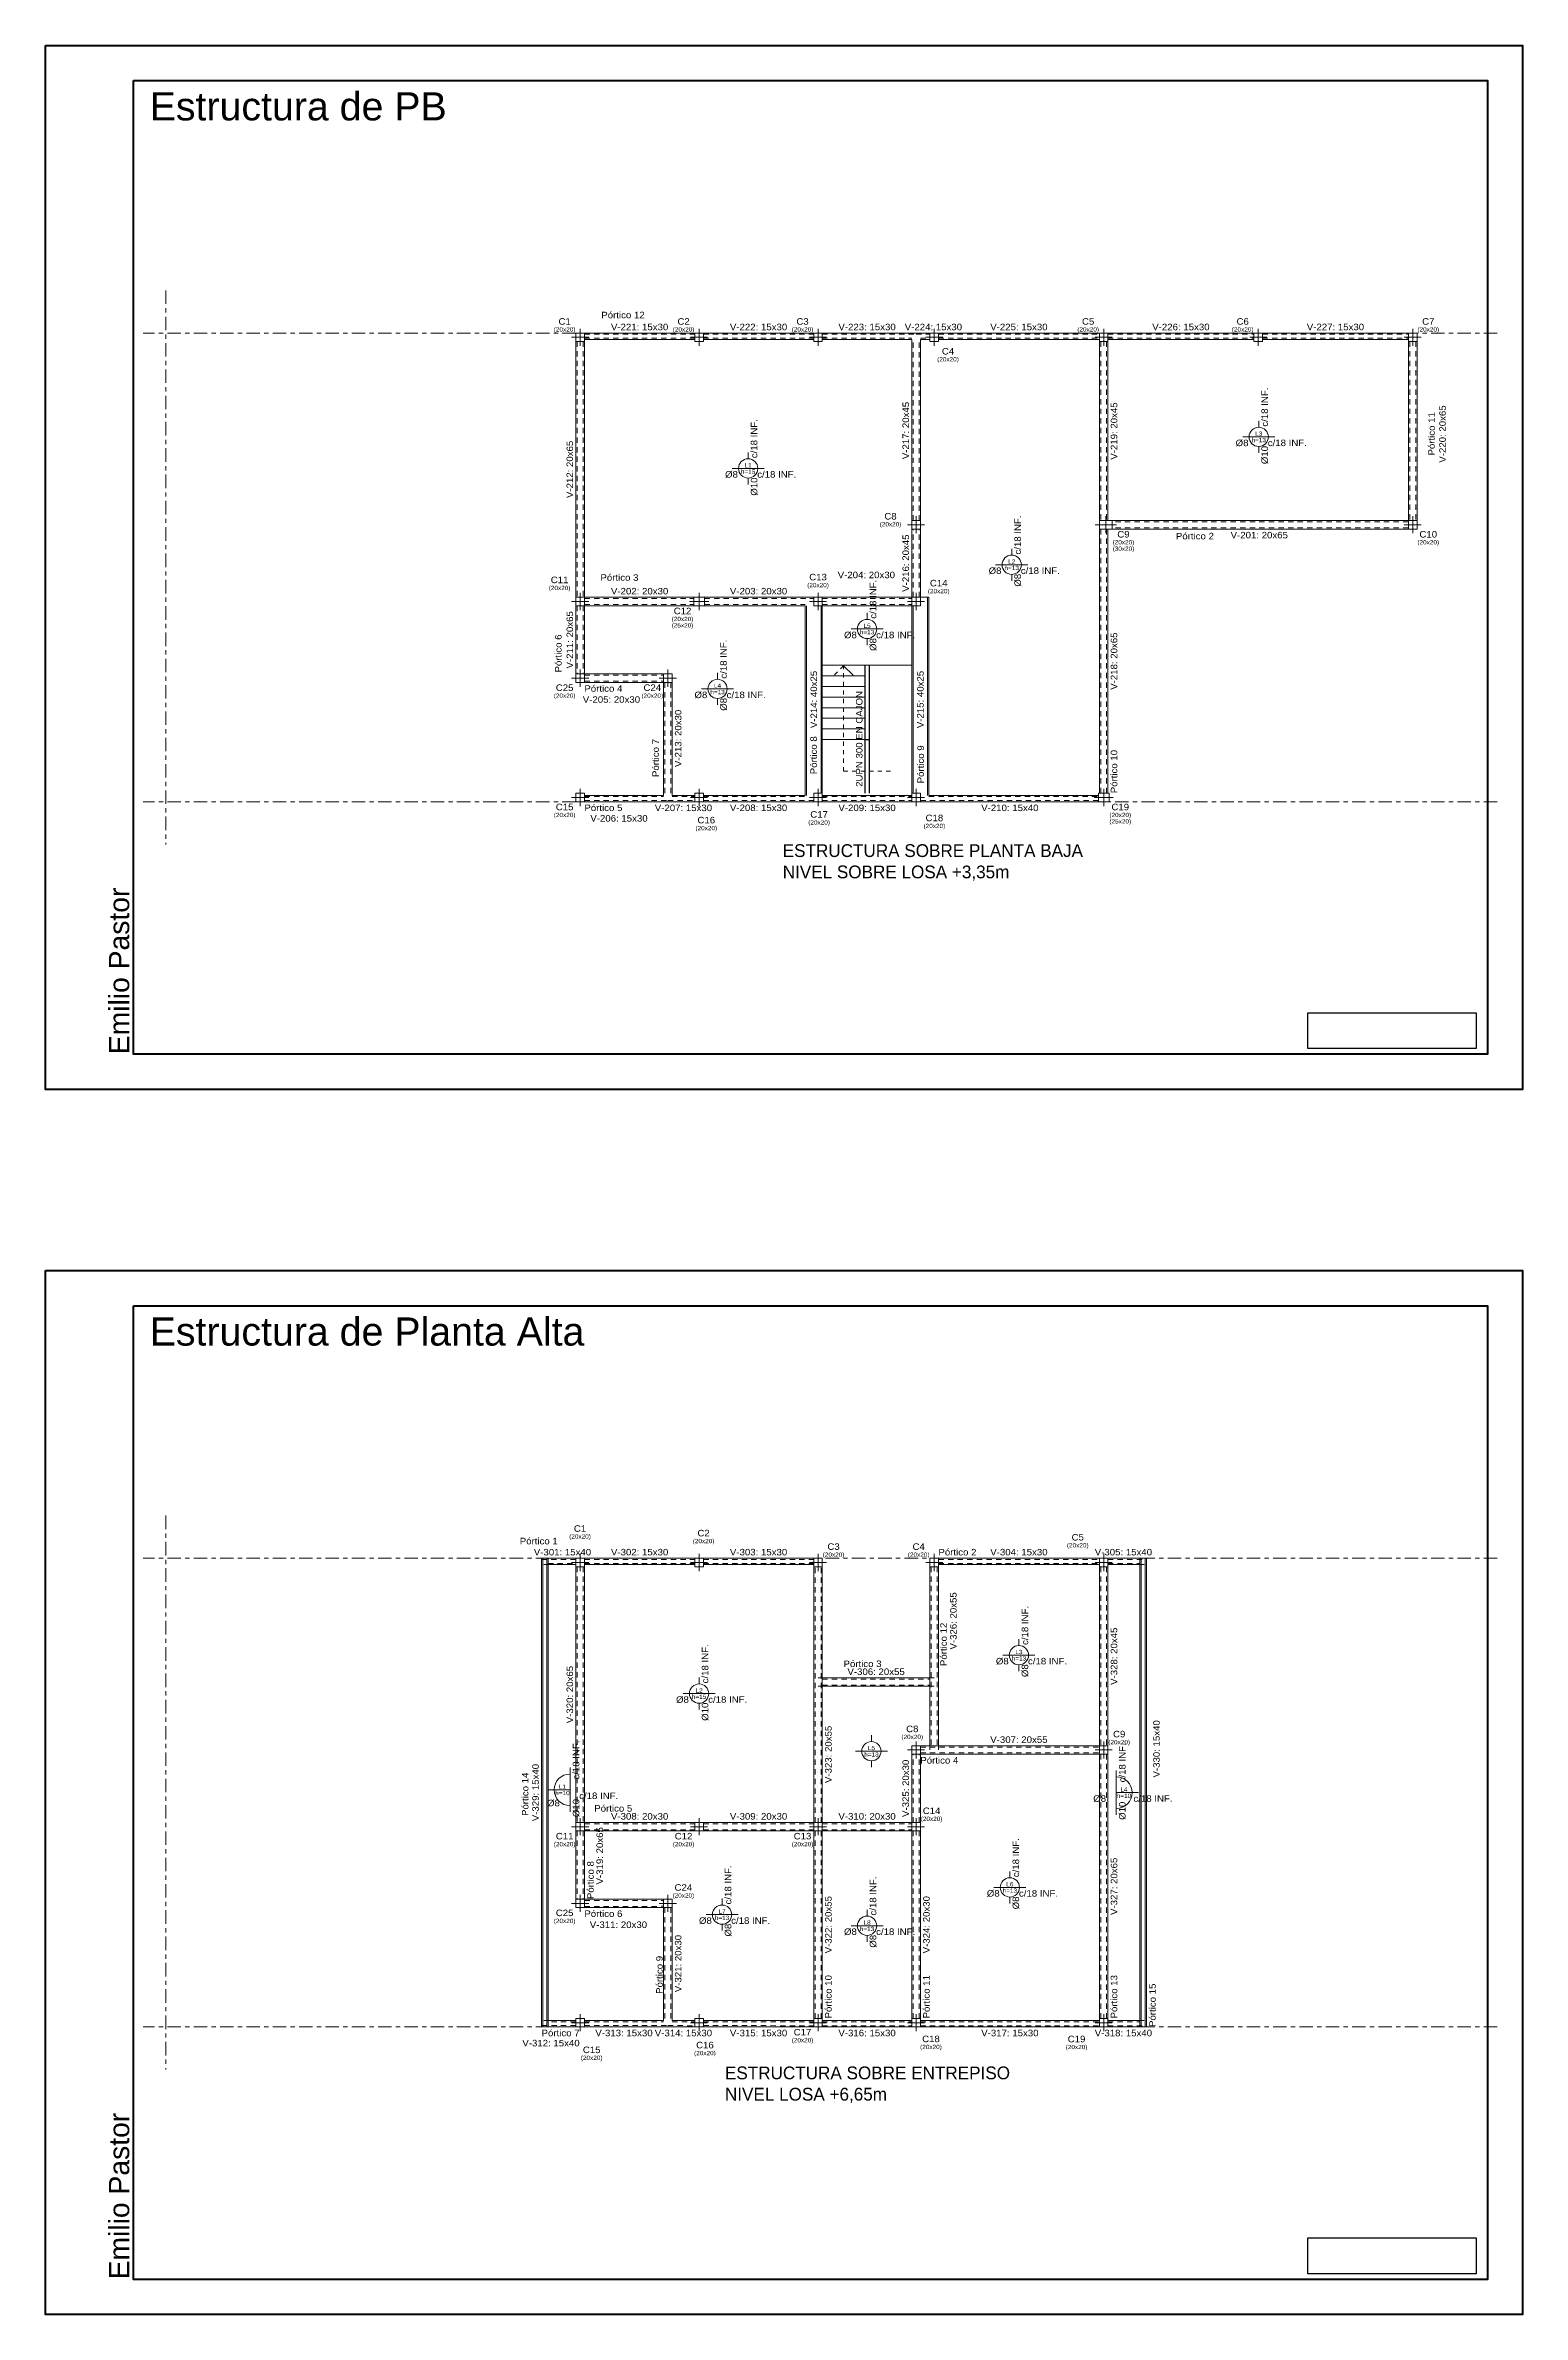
# Model space of a CAD drawing. Header units: millimetres. Extents: x -42 to 59, y 21 to 74.
# Drawn here: x -3.3 to 31.3, y 20.8 to 74 of the extents above; entities that cross this region are included whole.
import ezdxf
from ezdxf.enums import TextEntityAlignment as Align

# ---------------------------------------------------------------- set-up
doc = ezdxf.new("R2010")
doc.units = ezdxf.units.MM
for name, pattern in [('CENTER', [50.8, 31.75, -6.35, 6.35, -6.35]), ('CYPE_PUNTO', [0.075, 0, -0.075]), ('JIS_02_0.7', [1.35, 0.75, -0.6]), ('TRAZO_INTERIOR_VIGA', [0.1875, 0.125, -0.0625])]:
    doc.linetypes.add(name, pattern=pattern)
for name, color, linetype, lineweight in [('02_CIVIL_EXIST', 250, 'Continuous', 30), ('09_CIVIL PROYECCIONES', 230, 'JIS_02_0.7', 5), ('10_CIVIL EJES', 230, 'CENTER', 15), ('11_CARPINTERIA Y MOBILIARIO', 141, 'Continuous', 9), ('12_TEXTOS', 150, 'Continuous', 20), ('ARB_LONG_INF', 3, 'Continuous', 9), ('ARB_TRANS_INF', 3, 'Continuous', 9), ('COLUMNA_DIM', 4, 'Continuous', 9), ('COLUMNA_REF', 3, 'Continuous', 9), ('COLUMNAS_EJES', 1, 'Continuous', 0), ('PA_NUM_ALTURA', 7, 'Continuous', 0), ('PILAR_HORMIGON', 2, 'Continuous', 9), ('VIG_CARAS', 5, 'Continuous', 9), ('VIG_DIM_VIGAS', 3, 'Continuous', 9), ('VIG_INT_DESC', 6, 'Continuous', 0), ('VIG_REF_PORTICOS', 3, 'Continuous', 9)]:
    doc.layers.add(name, color=color, linetype=linetype, lineweight=lineweight)
doc.layers.add('texto secundario', color=2, linetype='Continuous')
doc.styles.add('CYPETXT', font='arial.ttf', dxfattribs={"height": 0.2})
doc.styles.add('Swis721 BT', font='swiss.ttf')
picture_1 = doc.add_image_def('image1.png', size_in_pixel=(2031, 433))

# ---------------------------------------------------------------- blocks, each defined once
blk = doc.blocks.new('Ejes de la columna')
at = {"layer": 'COLUMNAS_EJES'}
for p, q in [((-0.5, 0), (0.5, 0)), ((0, -0.5), (0, 0.5))]:
    blk.add_line(p, q, dxfattribs=at)

msp = doc.modelspace()

# ---------------------------------------------------------------- linework, layer by layer
for p, q in [((15.889, 59.483), (15.889, 56.477)), ((15.989, 59.483), (15.989, 56.477)), ((15.889, 57.735), (15.989, 57.735))]:
    msp.add_line(p, q)
at = {"layer": '02_CIVIL_EXIST', "lineweight": 40}
for points in [[(-3.335, 74.028), (31.315, 74.028), (31.315, 49.525), (-3.335, 49.525)], [(-1.272, 73.203), (30.49, 73.203), (30.49, 50.35), (-1.272, 50.35)], [(-3.335, 45.275), (31.315, 45.275), (31.315, 20.772), (-3.335, 20.772)], [(-1.272, 44.45), (30.49, 44.45), (30.49, 21.597), (-1.272, 21.597)]]:
    msp.add_lwpolyline(points, close=True, dxfattribs=at)
at = {"layer": '09_CIVIL PROYECCIONES', "ltscale": 0.1}
for p, q in [((14.889, 56.483), (14.889, 59.483)), ((15.389, 59.468), (15.169, 59.248)), ((15.389, 56.991), (15.389, 59.483)), ((16.489, 56.991), (15.389, 56.991))]:
    msp.add_line(p, q, dxfattribs=at)
at = {"layer": '10_CIVIL EJES', "ltscale": 0.01}
for p, q in [((-0.511, 68.277), (-0.511, 55.277)), ((30.72, 67.277), (-1.042, 67.277)), ((30.72, 56.277), (-1.042, 56.277)), ((-0.511, 39.523), (-0.511, 26.523)), ((30.72, 38.523), (-1.042, 38.523)), ((30.72, 27.523), (-1.042, 27.523))]:
    msp.add_line(p, q, dxfattribs=at)
at = {"layer": '11_CARPINTERIA Y MOBILIARIO'}
for p, q in [((15.889, 59.235), (14.889, 59.235)), ((15.389, 59.468), (15.609, 59.248)), ((15.889, 58.985), (14.889, 58.985)), ((15.889, 58.735), (14.889, 58.735)), ((15.889, 58.485), (14.889, 58.485)), ((15.889, 58.235), (14.889, 58.235)), ((15.889, 57.985), (14.889, 57.985)), ((15.889, 57.735), (14.889, 57.735))]:
    msp.add_line(p, q, dxfattribs=at)
at = {"layer": 'PA_NUM_ALTURA'}
for p, q in [((25.126, 65.067), (25.126, 65.217)), ((13.149, 64.327), (13.149, 64.477)), ((24.75, 64.84), (25.502, 64.84)), ((25.126, 64.464), (25.126, 64.614)), ((12.772, 64.1), (13.525, 64.1)), ((13.149, 63.724), (13.149, 63.874)), ((18.955, 61.839), (19.708, 61.839)), ((19.332, 62.066), (19.332, 62.216)), ((19.332, 61.463), (19.332, 61.613)), ((15.563, 60.332), (16.315, 60.332)), ((15.939, 60.558), (15.939, 60.708)), ((15.939, 59.955), (15.939, 60.105)), ((12.432, 59.152), (12.432, 59.302)), ((12.055, 58.926), (12.808, 58.926)), ((12.432, 58.55), (12.432, 58.7)), ((19.125, 36.248), (19.878, 36.248)), ((19.501, 36.475), (19.501, 36.625)), ((11.999, 35.574), (11.999, 35.724)), ((19.501, 35.872), (19.501, 36.022)), ((11.623, 35.347), (12.375, 35.347)), ((11.999, 34.971), (11.999, 35.121)), ((16.041, 34.22), (16.041, 34.37)), ((8.973, 33.609), (8.973, 33.459)), ((15.665, 33.994), (16.418, 33.994)), ((16.041, 33.617), (16.041, 33.767)), ((8.973, 33.088), (8.452, 33.088)), ((8.973, 33.459), (8.973, 32.718)), ((21.785, 33.394), (21.785, 33.544)), ((21.785, 32.653), (21.785, 33.394)), ((21.785, 33.023), (22.306, 33.023)), ((8.973, 32.718), (8.973, 32.568)), ((21.785, 32.503), (21.785, 32.653)), ((19.289, 31.025), (19.289, 31.175)), ((12.538, 30.386), (12.538, 30.536)), ((18.913, 30.798), (19.665, 30.798)), ((19.289, 30.422), (19.289, 30.572)), ((12.162, 30.159), (12.914, 30.159)), ((12.538, 29.783), (12.538, 29.933)), ((15.563, 29.898), (16.315, 29.898)), ((15.939, 30.125), (15.939, 30.275)), ((15.939, 29.522), (15.939, 29.672))]:
    msp.add_line(p, q, dxfattribs=at)
for centre in [(25.126, 64.84), (13.149, 64.1), (19.332, 61.839), (15.939, 60.332), (12.432, 58.926), (19.501, 36.248), (11.999, 35.347), (16.041, 33.994), (19.289, 30.798), (12.538, 30.159), (15.939, 29.898)]:
    msp.add_circle(centre, 0.226, dxfattribs=at)
for centre, start, end in [((8.973, 33.088), 90, 270), ((21.785, 33.023), 270, 90)]:
    msp.add_arc(centre, 0.371, start, end, dxfattribs=at)
at = {"layer": 'PILAR_HORMIGON'}
for points in [[(9.109, 67.077), (9.309, 67.077), (9.309, 67.277), (9.109, 67.277), (9.109, 67.077)], [(11.899, 67.077), (12.099, 67.077), (12.099, 67.277), (11.899, 67.277), (11.899, 67.077)], [(14.689, 67.077), (14.889, 67.077), (14.889, 67.277), (14.689, 67.277), (14.689, 67.077)], [(17.414, 67.077), (17.614, 67.077), (17.614, 67.277), (17.414, 67.277), (17.414, 67.077)], [(21.389, 67.077), (21.589, 67.077), (21.589, 67.277), (21.389, 67.277), (21.389, 67.077)], [(25.014, 67.077), (25.214, 67.077), (25.214, 67.277), (25.014, 67.277), (25.014, 67.077)], [(28.639, 67.077), (28.839, 67.077), (28.839, 67.277), (28.639, 67.277), (28.639, 67.077)], [(16.989, 62.677), (17.189, 62.677), (17.189, 62.877), (16.989, 62.877), (16.989, 62.677)], [(21.389, 62.677), (21.689, 62.677), (21.689, 62.877), (21.389, 62.877), (21.389, 62.677)], [(28.639, 62.677), (28.839, 62.677), (28.839, 62.877), (28.639, 62.877), (28.639, 62.677)], [(9.109, 60.877), (9.309, 60.877), (9.309, 61.077), (9.109, 61.077), (9.109, 60.877)], [(11.874, 60.877), (12.124, 60.877), (12.124, 61.077), (11.874, 61.077), (11.874, 60.877)], [(14.689, 60.877), (14.889, 60.877), (14.889, 61.077), (14.689, 61.077), (14.689, 60.877)], [(16.989, 60.877), (17.189, 60.877), (17.189, 61.077), (16.989, 61.077), (16.989, 60.877)], [(9.109, 59.077), (9.309, 59.077), (9.309, 59.277), (9.109, 59.277), (9.109, 59.077)], [(11.166, 59.077), (11.366, 59.077), (11.366, 59.277), (11.166, 59.277), (11.166, 59.077)], [(9.109, 56.277), (9.309, 56.277), (9.309, 56.477), (9.109, 56.477), (9.109, 56.277)], [(11.899, 56.277), (12.099, 56.277), (12.099, 56.477), (11.899, 56.477), (11.899, 56.277)], [(14.689, 56.277), (14.889, 56.277), (14.889, 56.477), (14.689, 56.477), (14.689, 56.277)], [(16.989, 56.277), (17.189, 56.277), (17.189, 56.477), (16.989, 56.477), (16.989, 56.277)], [(21.364, 56.277), (21.614, 56.277), (21.614, 56.477), (21.364, 56.477), (21.364, 56.277)], [(9.109, 38.323), (9.309, 38.323), (9.309, 38.523), (9.109, 38.523), (9.109, 38.323)], [(11.899, 38.323), (12.099, 38.323), (12.099, 38.523), (11.899, 38.523), (11.899, 38.323)], [(14.689, 38.323), (14.889, 38.323), (14.889, 38.523), (14.689, 38.523), (14.689, 38.323)], [(17.414, 38.323), (17.614, 38.323), (17.614, 38.523), (17.414, 38.523), (17.414, 38.323)], [(21.389, 38.323), (21.589, 38.323), (21.589, 38.523), (21.389, 38.523), (21.389, 38.323)], [(16.989, 33.923), (17.189, 33.923), (17.189, 34.123), (16.989, 34.123), (16.989, 33.923)], [(21.389, 33.923), (21.589, 33.923), (21.589, 34.123), (21.389, 34.123), (21.389, 33.923)], [(9.109, 32.123), (9.309, 32.123), (9.309, 32.323), (9.109, 32.323), (9.109, 32.123)], [(11.899, 32.123), (12.099, 32.123), (12.099, 32.323), (11.899, 32.323), (11.899, 32.123)], [(14.689, 32.123), (14.889, 32.123), (14.889, 32.323), (14.689, 32.323), (14.689, 32.123)], [(16.989, 32.123), (17.189, 32.123), (17.189, 32.323), (16.989, 32.323), (16.989, 32.123)], [(9.109, 30.323), (9.309, 30.323), (9.309, 30.523), (9.109, 30.523), (9.109, 30.323)], [(11.166, 30.324), (11.366, 30.324), (11.366, 30.524), (11.166, 30.524), (11.166, 30.324)], [(9.109, 27.523), (9.309, 27.523), (9.309, 27.723), (9.109, 27.723), (9.109, 27.523)], [(9.109, 27.523), (9.309, 27.523), (9.309, 27.723), (9.109, 27.723), (9.109, 27.523)], [(11.899, 27.523), (12.099, 27.523), (12.099, 27.723), (11.899, 27.723), (11.899, 27.523)], [(14.689, 27.523), (14.889, 27.523), (14.889, 27.723), (14.689, 27.723), (14.689, 27.523)], [(16.989, 27.523), (17.189, 27.523), (17.189, 27.723), (16.989, 27.723), (16.989, 27.523)], [(21.389, 27.523), (21.589, 27.523), (21.589, 27.723), (21.389, 27.723), (21.389, 27.523)]]:
    msp.add_lwpolyline(points, close=True, dxfattribs=at)
at = {"layer": 'VIG_CARAS'}
for p, q in [((9.309, 67.277), (11.899, 67.277)), ((9.309, 67.127), (11.899, 67.127)), ((12.099, 67.277), (14.689, 67.277)), ((12.099, 67.127), (14.689, 67.127)), ((14.889, 67.277), (17.089, 67.277)), ((14.889, 67.127), (16.989, 67.127)), ((16.989, 62.877), (16.989, 67.127)), ((17.089, 67.277), (17.414, 67.277)), ((17.189, 62.877), (17.189, 67.127)), ((17.189, 67.127), (17.414, 67.127)), ((17.614, 67.277), (21.389, 67.277)), ((17.614, 67.127), (21.389, 67.127)), ((21.589, 67.277), (25.014, 67.277)), ((21.589, 67.127), (25.014, 67.127)), ((25.214, 67.277), (28.639, 67.277)), ((25.214, 67.127), (28.639, 67.127)), ((9.109, 67.077), (9.109, 61.077)), ((9.309, 67.077), (9.309, 61.077)), ((21.389, 67.077), (21.389, 62.877)), ((21.589, 67.077), (21.589, 62.877)), ((28.639, 67.077), (28.639, 62.877)), ((28.839, 67.077), (28.839, 62.877)), ((28.639, 62.877), (21.689, 62.877)), ((16.989, 61.077), (16.989, 62.677)), ((17.189, 61.077), (17.189, 62.677)), ((21.389, 62.677), (21.389, 56.477)), ((21.589, 62.677), (21.589, 56.477)), ((28.639, 62.677), (21.689, 62.677)), ((9.109, 60.877), (9.109, 59.277)), ((9.309, 61.077), (11.874, 61.077)), ((9.309, 60.877), (9.309, 59.277)), ((9.309, 60.877), (11.874, 60.877)), ((12.124, 61.077), (14.689, 61.077)), ((12.124, 60.877), (14.489, 60.877)), ((14.489, 60.877), (14.489, 56.427)), ((14.889, 61.077), (16.989, 61.077)), ((14.889, 60.877), (16.989, 60.877)), ((14.889, 60.877), (14.889, 56.477)), ((16.989, 56.477), (16.989, 60.877)), ((9.309, 59.277), (11.166, 59.277)), ((14.889, 59.483), (16.989, 59.483)), ((9.309, 59.077), (11.166, 59.077)), ((11.166, 59.077), (11.166, 56.427)), ((11.366, 59.077), (11.366, 56.427)), ((9.309, 56.427), (11.166, 56.427)), ((9.309, 56.277), (11.266, 56.277)), ((11.266, 56.277), (11.899, 56.277)), ((11.366, 56.427), (11.899, 56.427)), ((12.099, 56.427), (14.489, 56.427)), ((12.099, 56.277), (14.689, 56.277)), ((14.889, 56.427), (16.989, 56.427)), ((14.889, 56.277), (16.989, 56.277)), ((17.189, 56.277), (21.364, 56.277)), ((17.389, 56.427), (21.364, 56.427)), ((8.305, 38.523), (9.109, 38.523)), ((8.305, 38.523), (8.305, 27.525)), ((8.455, 38.523), (8.455, 27.524)), ((8.455, 38.373), (9.109, 38.373)), ((9.309, 38.523), (11.899, 38.523)), ((9.309, 38.373), (11.899, 38.373)), ((12.099, 38.523), (14.689, 38.523)), ((12.099, 38.373), (14.689, 38.373)), ((17.614, 38.523), (21.389, 38.523)), ((17.614, 38.373), (21.389, 38.373)), ((21.589, 38.523), (22.49, 38.523)), ((21.589, 38.373), (22.34, 38.373)), ((22.34, 27.523), (22.34, 38.523)), ((22.49, 27.523), (22.49, 38.523)), ((9.109, 38.323), (9.109, 32.323)), ((9.309, 38.323), (9.309, 32.323)), ((14.689, 32.323), (14.689, 38.323)), ((14.889, 32.323), (14.889, 38.323)), ((17.414, 38.323), (17.414, 34.123)), ((17.614, 38.323), (17.614, 34.123)), ((21.389, 38.323), (21.389, 34.123)), ((21.589, 38.323), (21.589, 34.123)), ((14.889, 35.718), (17.414, 35.718)), ((14.889, 35.518), (17.414, 35.518)), ((17.189, 34.123), (21.389, 34.123)), ((16.989, 32.323), (16.989, 33.923)), ((17.189, 32.323), (17.189, 33.923)), ((17.189, 33.923), (21.389, 33.923)), ((21.389, 33.923), (21.389, 27.723)), ((21.589, 33.923), (21.589, 27.723)), ((9.109, 32.123), (9.109, 30.523)), ((9.309, 32.323), (11.899, 32.323)), ((9.309, 32.123), (9.309, 30.523)), ((9.309, 32.123), (11.899, 32.123)), ((12.099, 32.323), (14.689, 32.323)), ((12.099, 32.123), (14.689, 32.123)), ((14.689, 27.723), (14.689, 32.123)), ((14.889, 32.323), (16.989, 32.323)), ((14.889, 32.123), (16.989, 32.123)), ((14.889, 27.723), (14.889, 32.123)), ((16.989, 27.723), (16.989, 32.123)), ((17.189, 27.723), (17.189, 32.123)), ((9.309, 30.523), (11.166, 30.524)), ((9.309, 30.323), (11.166, 30.324)), ((11.166, 30.324), (11.166, 27.674)), ((11.366, 30.324), (11.366, 27.674)), ((9.109, 27.524), (8.305, 27.525)), ((9.109, 27.674), (8.455, 27.674)), ((9.309, 27.674), (11.166, 27.674)), ((9.309, 27.524), (11.266, 27.524)), ((11.266, 27.524), (11.899, 27.523)), ((11.366, 27.674), (11.899, 27.673)), ((12.099, 27.674), (14.689, 27.673)), ((12.099, 27.524), (14.689, 27.523)), ((14.889, 27.673), (16.989, 27.673)), ((14.889, 27.523), (16.989, 27.523)), ((17.189, 27.673), (21.389, 27.673)), ((17.189, 27.523), (21.389, 27.523)), ((21.589, 27.673), (22.34, 27.673)), ((21.589, 27.523), (22.49, 27.523))]:
    msp.add_line(p, q, dxfattribs=at)
at = {"layer": 'VIG_CARAS', "linetype": 'CYPE_PUNTO'}
for p, q in [((8.455, 38.373), (8.305, 38.373)), ((22.34, 38.373), (22.49, 38.373)), ((14.889, 35.718), (14.689, 35.718)), ((17.414, 35.718), (17.614, 35.718)), ((14.889, 35.518), (14.689, 35.518)), ((17.414, 35.518), (17.614, 35.518)), ((17.414, 34.123), (17.414, 33.923)), ((17.614, 34.123), (17.614, 33.923)), ((8.455, 27.674), (8.305, 27.675)), ((22.34, 27.673), (22.49, 27.673))]:
    msp.add_line(p, q, dxfattribs=at)
at = {"layer": 'VIG_CARAS'}
msp.add_lwpolyline([(17.389, 56.427), (17.389, 61.077), (17.189, 61.077)], dxfattribs=at)
at = {"layer": 'VIG_INT_DESC', "linetype": 'TRAZO_INTERIOR_VIGA'}
for p, q in [((9.309, 67.247), (11.899, 67.247)), ((9.309, 67.157), (11.899, 67.157)), ((12.099, 67.247), (14.689, 67.247)), ((12.099, 67.157), (14.689, 67.157)), ((14.889, 67.247), (17.089, 67.247)), ((14.889, 67.157), (16.989, 67.157)), ((17.019, 62.877), (17.019, 67.127)), ((17.089, 67.247), (17.414, 67.247)), ((17.159, 62.877), (17.159, 67.127)), ((17.189, 67.157), (17.414, 67.157)), ((17.614, 67.247), (21.389, 67.247)), ((17.614, 67.157), (21.389, 67.157)), ((21.589, 67.247), (25.014, 67.247)), ((21.589, 67.157), (25.014, 67.157)), ((25.214, 67.247), (28.639, 67.247)), ((25.214, 67.157), (28.639, 67.157)), ((9.139, 67.077), (9.139, 61.077)), ((9.279, 67.077), (9.279, 61.077)), ((21.419, 67.077), (21.419, 62.877)), ((21.559, 67.077), (21.559, 62.877)), ((28.669, 67.077), (28.669, 62.877)), ((28.809, 67.077), (28.809, 62.877)), ((28.639, 62.847), (21.689, 62.847)), ((17.019, 61.077), (17.019, 62.677)), ((17.159, 61.077), (17.159, 62.677)), ((21.419, 62.677), (21.419, 56.477)), ((21.559, 62.677), (21.559, 56.477)), ((28.639, 62.707), (21.689, 62.707)), ((9.139, 60.877), (9.139, 59.277)), ((9.279, 60.877), (9.279, 59.277)), ((9.309, 61.047), (11.874, 61.047)), ((9.309, 60.907), (11.874, 60.907)), ((12.124, 61.047), (14.689, 61.047)), ((12.124, 60.907), (14.489, 60.907)), ((14.889, 61.047), (16.989, 61.047)), ((14.889, 60.907), (16.989, 60.907)), ((9.309, 59.247), (11.166, 59.247)), ((9.309, 59.107), (11.166, 59.107)), ((11.196, 59.077), (11.196, 56.427)), ((11.336, 59.077), (11.336, 56.427)), ((9.309, 56.397), (11.166, 56.397)), ((9.309, 56.307), (11.266, 56.307)), ((11.266, 56.307), (11.899, 56.307)), ((11.366, 56.397), (11.899, 56.397)), ((12.099, 56.397), (14.489, 56.397)), ((12.099, 56.307), (14.689, 56.307)), ((14.889, 56.397), (16.989, 56.397)), ((14.889, 56.307), (16.989, 56.307)), ((17.189, 56.307), (21.364, 56.307)), ((17.389, 56.397), (21.364, 56.397)), ((8.305, 38.493), (9.109, 38.493)), ((8.455, 38.403), (9.109, 38.403)), ((9.309, 38.493), (11.899, 38.493)), ((9.309, 38.403), (11.899, 38.403)), ((12.099, 38.493), (14.689, 38.493)), ((12.099, 38.403), (14.689, 38.403)), ((17.614, 38.493), (21.389, 38.493)), ((17.614, 38.403), (21.389, 38.403)), ((21.589, 38.493), (22.49, 38.493)), ((21.589, 38.403), (22.34, 38.403)), ((9.139, 38.323), (9.139, 32.323)), ((9.279, 38.323), (9.279, 32.323)), ((14.719, 32.323), (14.719, 38.323)), ((14.859, 32.323), (14.859, 38.323)), ((17.444, 38.323), (17.444, 34.123)), ((17.584, 38.323), (17.584, 34.123)), ((21.419, 38.323), (21.419, 34.123)), ((21.559, 38.323), (21.559, 34.123)), ((14.889, 35.688), (17.414, 35.688)), ((14.889, 35.548), (17.414, 35.548)), ((17.189, 34.093), (21.389, 34.093)), ((17.019, 32.323), (17.019, 33.923)), ((17.159, 32.323), (17.159, 33.923)), ((17.189, 33.953), (21.389, 33.953)), ((21.419, 33.923), (21.419, 27.723)), ((21.559, 33.923), (21.559, 27.723)), ((9.139, 32.123), (9.139, 30.523)), ((9.279, 32.123), (9.279, 30.523)), ((9.309, 32.293), (11.899, 32.293)), ((9.309, 32.153), (11.899, 32.153)), ((12.099, 32.293), (14.689, 32.293)), ((12.099, 32.153), (14.689, 32.153)), ((14.719, 27.723), (14.719, 32.123)), ((14.859, 27.723), (14.859, 32.123)), ((14.889, 32.293), (16.989, 32.293)), ((14.889, 32.153), (16.989, 32.153)), ((17.019, 27.723), (17.019, 32.123)), ((17.159, 27.723), (17.159, 32.123)), ((9.309, 30.493), (11.166, 30.494)), ((9.309, 30.353), (11.166, 30.354)), ((11.196, 30.324), (11.196, 27.674)), ((11.336, 30.324), (11.336, 27.674)), ((9.109, 27.554), (8.305, 27.555)), ((9.109, 27.644), (8.455, 27.644)), ((9.309, 27.644), (11.166, 27.644)), ((9.309, 27.554), (11.266, 27.554)), ((11.266, 27.554), (11.899, 27.553)), ((11.366, 27.644), (11.899, 27.643)), ((12.099, 27.644), (14.689, 27.643)), ((12.099, 27.554), (14.689, 27.553)), ((14.889, 27.643), (16.989, 27.643)), ((14.889, 27.553), (16.989, 27.553)), ((17.189, 27.643), (21.389, 27.643)), ((17.189, 27.553), (21.389, 27.553)), ((21.589, 27.643), (22.34, 27.643)), ((21.589, 27.553), (22.49, 27.553))]:
    msp.add_line(p, q, dxfattribs=at)
at = {"layer": 'VIG_INT_DESC'}
for p, q in [((14.519, 60.877), (14.519, 56.427)), ((14.859, 60.877), (14.859, 56.477)), ((17.019, 56.477), (17.019, 60.877)), ((17.359, 56.427), (17.359, 61.077)), ((8.335, 38.523), (8.335, 27.525)), ((8.425, 38.523), (8.425, 27.524)), ((22.37, 27.523), (22.37, 38.523)), ((22.46, 27.523), (22.46, 38.523))]:
    msp.add_line(p, q, dxfattribs=at)

# ---------------------------------------------------------------- block references
at = {"layer": 'COLUMNAS_EJES', "yscale": 0.4}
for p, xscale in [((9.209, 67.177), 0.4), ((11.999, 67.177), 0.4), ((14.789, 67.177), 0.4), ((17.514, 67.177), 0.4), ((21.489, 67.177), 0.4), ((25.114, 67.177), 0.4), ((28.739, 67.177), 0.4), ((17.089, 62.777), 0.4), ((21.539, 62.777), 0.5), ((28.739, 62.777), 0.4), ((9.209, 60.977), 0.4), ((11.999, 60.977), 0.4500000000000001), ((14.789, 60.977), 0.4), ((17.089, 60.977), 0.4), ((9.209, 59.177), 0.4), ((11.266, 59.177), 0.4), ((9.209, 56.377), 0.4), ((11.999, 56.377), 0.4), ((14.789, 56.377), 0.4), ((17.089, 56.377), 0.4), ((21.489, 56.377), 0.4500000000000001), ((9.209, 38.423), 0.4), ((11.999, 38.423), 0.4), ((14.789, 38.423), 0.4), ((17.514, 38.423), 0.4), ((21.489, 38.423), 0.4), ((17.089, 34.023), 0.4), ((21.489, 34.023), 0.4), ((9.209, 32.223), 0.4), ((11.999, 32.223), 0.4), ((14.789, 32.223), 0.4), ((17.089, 32.223), 0.4), ((9.209, 30.423), 0.4), ((11.266, 30.424), 0.4), ((9.209, 27.623), 0.4), ((11.999, 27.623), 0.4), ((14.789, 27.623), 0.4), ((17.089, 27.623), 0.4), ((21.489, 27.623), 0.4)]:
    msp.add_blockref('Ejes de la columna', p, dxfattribs=dict(at, xscale=xscale))

# ---------------------------------------------------------------- texts
at = {"layer": '12_TEXTOS', "color": 18, "char_height": 0.66, "attachment_point": 1, "style": 'Swis721 BT'}
for s, insert in [('Estructura de PB', (-0.889, 72.927)), ('Estructura de Planta Alta', (-0.889, 44.174))]:
    msp.add_mtext_dynamic_manual_height_columns(s, width=11.37319, gutter_width=10, heights=[0], dxfattribs=dict(at, insert=insert))
at = {"layer": '12_TEXTOS', "color": 18, "char_height": 0.4752, "attachment_point": 1, "rotation": 90, "style": 'Swis721 BT'}
for insert in [(-1.844, 50.352), (-1.844, 21.599)]:
    msp.add_mtext_dynamic_manual_height_columns('Emilio Pastor', width=10.15474, gutter_width=10, heights=[0], dxfattribs=dict(at, insert=insert))
at = {"layer": 'ARB_LONG_INF', "style": 'CYPETXT', "width": 1.056017}
for p in [(24.886, 64.776), (12.909, 64.037), (19.092, 61.776), (15.699, 60.268), (12.192, 58.862), (19.262, 36.185), (11.759, 35.284), (8.733, 32.855), (21.545, 32.96), (19.049, 30.735), (12.298, 30.096), (15.699, 29.835)]:
    msp.add_text('%%c8', height=0.1533, dxfattribs=at).set_placement(p, align=Align.TOP_RIGHT)
at = {"layer": 'ARB_LONG_INF', "style": 'CYPETXT', "width": 1.054615}
for p in [(25.339, 64.776), (13.362, 64.037), (19.545, 61.776), (16.152, 60.268), (12.645, 58.862), (19.714, 36.185), (12.212, 35.284), (9.186, 33.025), (22.188, 32.96), (19.502, 30.735), (12.751, 30.096), (16.152, 29.835)]:
    msp.add_text('c/18 INF.', height=0.1533, dxfattribs=at).set_placement(p, align=Align.TOP_LEFT)
at = {"layer": 'ARB_TRANS_INF', "style": 'CYPETXT', "width": 1.054615}
for p in [(25.189, 65.08), (13.212, 64.34), (19.395, 62.079), (16.002, 60.571), (12.495, 59.165), (19.565, 36.488), (12.062, 35.587), (9.036, 33.328), (21.848, 33.263), (19.352, 31.038), (12.601, 30.399), (16.002, 30.138)]:
    msp.add_text('c/18 INF.', height=0.1533, rotation=90, dxfattribs=at).set_placement(p, align=Align.TOP_LEFT)
at = {"layer": 'ARB_TRANS_INF', "style": 'CYPETXT', "width": 1.056017}
for s, p in [('%%C10', (25.189, 64.627)), ('%%C10', (13.212, 63.887)), ('%%C8', (19.395, 61.626)), ('%%C8', (16.002, 60.118)), ('%%C8', (12.495, 58.713)), ('%%C8', (19.565, 36.035)), ('%%C10', (12.062, 35.134)), ('%%C10', (9.036, 32.875)), ('%%C10', (21.848, 32.81)), ('%%C8', (19.352, 30.585)), ('%%C8', (12.601, 29.946)), ('%%C8', (16.002, 29.685))]:
    msp.add_text(s, height=0.1533, rotation=90, dxfattribs=at).set_placement(p, align=Align.TOP_RIGHT)
at = {"layer": 'COLUMNA_DIM', "lineweight": 0, "style": 'CYPETXT', "width": 1.074598}
for s, p in [('(20x20)', (8.845, 67.362)), ('(20x20)', (11.635, 67.362)), ('(20x20)', (14.425, 67.362)), ('(20x20)', (21.125, 67.362)), ('(20x20)', (24.75, 67.362)), ('(20x20)', (29.103, 67.362)), ('(20x20)', (17.838, 66.662)), ('(20x20)', (16.489, 62.79)), ('(20x20)', (21.953, 62.367)), ('(20x20)', (29.103, 62.367)), ('(30x20)', (21.953, 62.217)), ('(20x20)', (8.727, 61.295)), ('(20x20)', (14.789, 61.361)), ('(20x20)', (17.62, 61.221)), ('(20x20)', (11.61, 60.567)), ('(25x20)', (11.61, 60.417)), ('(20x20)', (8.845, 58.767)), ('(20x20)', (10.902, 58.767)), ('(20x20)', (8.845, 55.967)), ('(20x20)', (21.878, 55.967)), ('(20x20)', (12.168, 55.659)), ('(20x20)', (14.814, 55.792)), ('(20x20)', (17.518, 55.71)), ('(25x20)', (21.878, 55.817)), ('(20x20)', (9.206, 39.034)), ('(20x20)', (12.104, 38.926)), ('(20x20)', (20.881, 38.828)), ('(20x20)', (15.153, 38.608)), ('(20x20)', (17.15, 38.608)), ('(20x20)', (16.999, 34.331)), ('(20x20)', (21.853, 34.208)), ('(20x20)', (17.453, 32.408)), ('(20x20)', (8.845, 31.813)), ('(20x20)', (11.635, 31.813)), ('(20x20)', (14.425, 31.813)), ('(20x20)', (11.63, 30.609)), ('(20x20)', (8.845, 30.013)), ('(20x20)', (14.425, 27.213)), ('(20x20)', (9.479, 26.799)), ('(20x20)', (12.136, 26.911)), ('(20x20)', (17.438, 27.055)), ('(20x20)', (20.853, 27.052))]:
    msp.add_text(s, height=0.1, dxfattribs=at).set_placement(p, align=Align.MIDDLE_CENTER)
at = {"layer": 'COLUMNA_REF', "style": 'CYPETXT'}
for s, width, p in [('C1', 1.052837, (8.845, 67.549)), ('C2', 1.052837, (11.635, 67.549)), ('C3', 1.052837, (14.425, 67.549)), ('C5', 1.052837, (21.125, 67.549)), ('C6', 1.052837, (24.75, 67.549)), ('C7', 1.052837, (29.103, 67.549)), ('C4', 1.052837, (17.838, 66.849)), ('C8', 1.052837, (16.489, 62.977)), ('C9', 1.052837, (21.953, 62.554)), ('C10', 1.054688, (29.103, 62.554)), ('C11', 1.054688, (8.727, 61.483)), ('C13', 1.054688, (14.789, 61.549)), ('C14', 1.054688, (17.62, 61.408)), ('C12', 1.054688, (11.61, 60.754)), ('C25', 1.054688, (8.845, 58.954)), ('C24', 1.054688, (10.902, 58.955)), ('C15', 1.054688, (8.845, 56.154)), ('C16', 1.054688, (12.168, 55.846)), ('C17', 1.054688, (14.814, 55.98)), ('C18', 1.054688, (17.518, 55.897)), ('C19', 1.054688, (21.878, 56.154)), ('C1', 1.052837, (9.206, 39.221)), ('C2', 1.052837, (12.104, 39.113)), ('C5', 1.052837, (20.881, 39.016)), ('C3', 1.052837, (15.153, 38.796)), ('C4', 1.052837, (17.15, 38.796)), ('C8', 1.052837, (16.999, 34.518)), ('C9', 1.052837, (21.853, 34.396)), ('C14', 1.054688, (17.453, 32.596)), ('C11', 1.054688, (8.845, 32.001)), ('C12', 1.054688, (11.635, 32.001)), ('C13', 1.054688, (14.425, 32.001)), ('C24', 1.054688, (11.63, 30.796)), ('C25', 1.054688, (8.845, 30.201)), ('C16', 1.054688, (12.136, 27.098)), ('C17', 1.054688, (14.425, 27.401)), ('C18', 1.054688, (17.438, 27.243)), ('C19', 1.054688, (20.853, 27.24)), ('C15', 1.054688, (9.479, 26.986))]:
    msp.add_text(s, height=0.1533, dxfattribs=dict(at, width=width)).set_placement(p, align=Align.MIDDLE_CENTER)
at = {"layer": 'PA_NUM_ALTURA', "style": 'CYPETXT'}
for s, width, p in [('h=13', 1.078587, (25.126, 64.765)), ('L3', 1.082474, (25.126, 64.915)), ('h=15', 1.078587, (13.149, 64.025)), ('L1', 1.082474, (13.149, 64.175)), ('h=13', 1.078587, (19.332, 61.764)), ('L2', 1.082474, (19.332, 61.914)), ('h=13', 1.078587, (15.939, 60.257)), ('L5', 1.082474, (15.939, 60.407)), ('h=13', 1.078587, (12.432, 58.851)), ('L4', 1.082474, (12.432, 59.001)), ('h=13', 1.078587, (19.501, 36.173)), ('L3', 1.082474, (19.501, 36.323)), ('h=15', 1.078587, (11.999, 35.272)), ('L2', 1.082474, (11.999, 35.422)), ('L5', 1.082474, (16.041, 34.069)), ('h=13', 1.078587, (16.041, 33.919)), ('h=10', 1.078587, (8.794, 33.013)), ('L1', 1.082474, (8.794, 33.163)), ('L4', 1.082474, (21.965, 33.098)), ('h=10', 1.078587, (21.965, 32.948)), ('L6', 1.082474, (19.289, 30.873)), ('h=13', 1.078587, (19.289, 30.723)), ('h=13', 1.078587, (12.538, 30.084)), ('L7', 1.082474, (12.538, 30.234)), ('h=13', 1.078587, (15.939, 29.823)), ('L8', 1.082474, (15.939, 29.973))]:
    msp.add_text(s, height=0.1, dxfattribs=dict(at, width=width)).set_placement(p, align=Align.MIDDLE_CENTER)
at = {"layer": 'texto secundario', "char_height": 0.3, "width": 16.0412, "attachment_point": 1}
for s, insert in [('{\\fCentury Gothic|b0|i0|c0|p34;ESTRUCTURA SOBRE PLANTA BAJA\\PNIVEL SOBRE LOSA +3,35m}', (13.96, 55.28)), ('{\\fCentury Gothic|b0|i0|c0|p34;ESTRUCTURA SOBRE ENTREPISO\\PNIVEL LOSA +6,65m}', (12.605, 26.595))]:
    msp.add_mtext(s, dxfattribs=dict(at, insert=insert))
at = {"layer": 'VIG_DIM_VIGAS', "style": 'CYPETXT', "width": 1.055207}
for s, p in [('V-221: 15x30', (10.604, 67.419)), ('V-222: 15x30', (13.394, 67.419)), ('V-223: 15x30', (15.939, 67.419)), ('V-224: 15x30', (17.495, 67.419)), ('V-225: 15x30', (19.501, 67.419)), ('V-226: 15x30', (23.301, 67.419)), ('V-227: 15x30', (26.926, 67.419)), ('V-201: 20x65', (25.139, 62.534)), ('V-202: 20x30', (10.604, 61.219)), ('V-203: 20x30', (13.394, 61.219)), ('V-204: 20x30', (15.922, 61.6)), ('V-209: 15x30', (15.939, 56.134)), ('V-210: 15x40', (19.289, 56.134)), ('V-301: 15x40', (8.794, 38.666)), ('V-302: 15x30', (10.604, 38.666)), ('V-303: 15x30', (13.394, 38.666)), ('V-304: 15x30', (19.501, 38.666)), ('V-305: 15x40', (21.952, 38.666)), ('V-306: 20x55', (16.151, 35.86)), ('V-307: 20x55', (19.501, 34.266)), ('V-308: 20x30', (10.604, 32.466)), ('V-309: 20x30', (13.394, 32.466)), ('V-310: 20x30', (15.939, 32.466)), ('V-316: 15x30', (15.939, 27.381)), ('V-317: 15x30', (19.289, 27.381)), ('V-318: 15x40', (21.952, 27.381))]:
    msp.add_text(s, height=0.15333, dxfattribs=at).set_placement(p, align=Align.MIDDLE_CENTER)
for s, rotation, p in [('V-217: 20x45', 90, (16.846, 64.989)), ('V-219: 20x45', 90, (21.731, 64.977)), ('V-220: 20x65', 90, (29.437, 64.907)), ('V-212: 20x65', 90, (8.966, 64.077)), ('V-216: 20x45', 90, (16.846, 61.877)), ('V-211: 20x65', 90, (8.966, 60.077)), ('V-218: 20x65', 90, (21.731, 59.577)), ('V-214: 40x25', 90, (14.689, 58.677)), ('V-215: 40x25', 90, (17.189, 58.677)), ('V-205: 20x30', 0.0157, (9.943, 58.676)), ('2UPN 300 EN CAJON', 90, (15.755, 57.751)), ('V-213: 20x30', 90, (11.508, 57.764)), ('V-206: 15x30', 359.9825, (10.12, 55.888)), ('V-207: 15x30', 359.9825, (11.632, 56.134)), ('V-208: 15x30', 359.9825, (13.394, 56.135)), ('V-326: 20x55', 90, (17.962, 37.053)), ('V-328: 20x45', 90, (21.731, 36.223)), ('V-320: 20x65', 90, (8.966, 35.323)), ('V-330: 15x40', 90, (22.727, 34.05)), ('V-323: 20x55', 90, (15.031, 33.92)), ('V-329: 15x40', 90, (8.162, 33.024)), ('V-325: 20x30', 90, (16.846, 33.123)), ('V-319: 20x65', 90, (9.668, 31.54)), ('V-327: 20x65', 90, (21.731, 30.823)), ('V-322: 20x55', 90, (15.031, 29.923)), ('V-324: 20x30', 90, (17.331, 29.923)), ('V-311: 20x30', 0.0157, (10.107, 29.922)), ('V-321: 20x30', 90, (11.508, 29.011)), ('V-312: 15x40', 359.9825, (8.525, 27.144)), ('V-313: 15x30', 359.9825, (10.237, 27.381)), ('V-314: 15x30', 359.9825, (11.632, 27.381)), ('V-315: 15x30', 359.9825, (13.394, 27.381))]:
    msp.add_text(s, height=0.15333, rotation=rotation, dxfattribs=at).set_placement(p, align=Align.MIDDLE_CENTER)
at = {"layer": 'VIG_REF_PORTICOS', "style": 'CYPETXT'}
for s, width, p in [('Pórtico 12', 1.055476, (10.214, 67.699)), ('Pórtico 2', 1.054987, (23.629, 62.511)), ('Pórtico 3', 1.054987, (10.131, 61.539)), ('Pórtico 1', 1.054987, (8.238, 38.926)), ('Pórtico 2', 1.054987, (18.059, 38.666)), ('Pórtico 3', 1.054987, (15.833, 36.046)), ('Pórtico 4', 1.054987, (17.634, 33.781)), ('Pórtico 5', 1.054987, (9.986, 32.653))]:
    msp.add_text(s, height=0.1533, dxfattribs=dict(at, width=width)).set_placement(p, align=Align.MIDDLE_CENTER)
for s, rotation, width, p in [('Pórtico 11', 90, 1.055476, (29.18, 64.912)), ('Pórtico 6', 90, 1.054987, (8.696, 59.757)), ('Pórtico 4', 0.0157, 1.054987, (9.754, 58.934)), ('Pórtico 7', 90, 1.054987, (10.979, 57.304)), ('Pórtico 8', 90, 1.054987, (14.685, 57.368)), ('Pórtico 9', 90, 1.054987, (17.197, 57.155)), ('Pórtico 10', 90, 1.055476, (21.731, 56.985)), ('Pórtico 5', 359.9825, 1.054987, (9.754, 56.135)), ('Pórtico 12', 90, 1.055476, (17.733, 36.502)), ('Pórtico 14', 90, 1.055476, (7.919, 32.984)), ('Pórtico 8', 90, 1.054987, (9.451, 30.969)), ('Pórtico 6', 0.0157, 1.054987, (9.754, 30.181)), ('Pórtico 9', 90, 1.054987, (11.068, 28.745)), ('Pórtico 10', 90, 1.055476, (15.031, 28.232)), ('Pórtico 11', 90, 1.055476, (17.331, 28.232)), ('Pórtico 13', 90, 1.055476, (21.731, 28.232)), ('Pórtico 15', 90, 1.055476, (22.633, 28.032)), ('Pórtico 7', 359.9825, 1.054987, (8.75, 27.382))]:
    msp.add_text(s, height=0.1533, rotation=rotation, dxfattribs=dict(at, width=width)).set_placement(p, align=Align.MIDDLE_CENTER)

# ---------------------------------------------------------------- pictures from other files: only their frames are drawn
at = {"color": 1}
image = msp.add_image(picture_1, insert=(26.281, 50.484), size_in_units=(3.942, 0.84), rotation=0, dxfattribs=at)
image.dxf.flags = 15
image = msp.add_image(picture_1, insert=(26.281, 21.731), size_in_units=(3.942, 0.84), rotation=0, dxfattribs=at)
image.dxf.flags = 15

doc.saveas('drawing.dxf')
